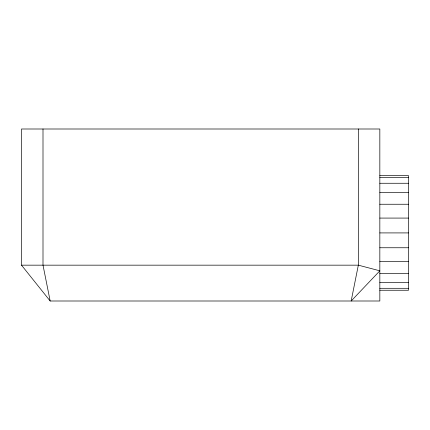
<?xml version="1.0" encoding="UTF-8"?>
<svg xmlns="http://www.w3.org/2000/svg" width="430" height="430" viewBox="0 0 430 430"><rect width="100%" height="100%" fill="white"/><g stroke="black" fill="none" stroke-linecap="round" stroke-linejoin="round"><path stroke-width="0.64" d="M379.835 175.585L408.5 175.585L408.5 290.25L379.835 290.25M379.835 177.536L408.5 177.536M379.835 183.266L408.5 183.266M379.835 192.377L408.5 192.377M379.835 204.25L408.5 204.25M379.835 218.08L408.5 218.08M379.835 232.915L408.5 232.915M379.835 247.755L408.5 247.755M379.835 261.585L408.5 261.585M21.5 265.165L50.165 301L379.835 301L379.835 129L21.5 129L21.5 265.165L358.335 265.165L379.835 270.819L351.165 301L358.335 265.165L358.335 129M379.835 273.458L408.5 273.458M379.835 282.569L408.5 282.569M379.835 288.299L408.5 288.299M50.165 301L43 265.165L43 129"/></g></svg>
